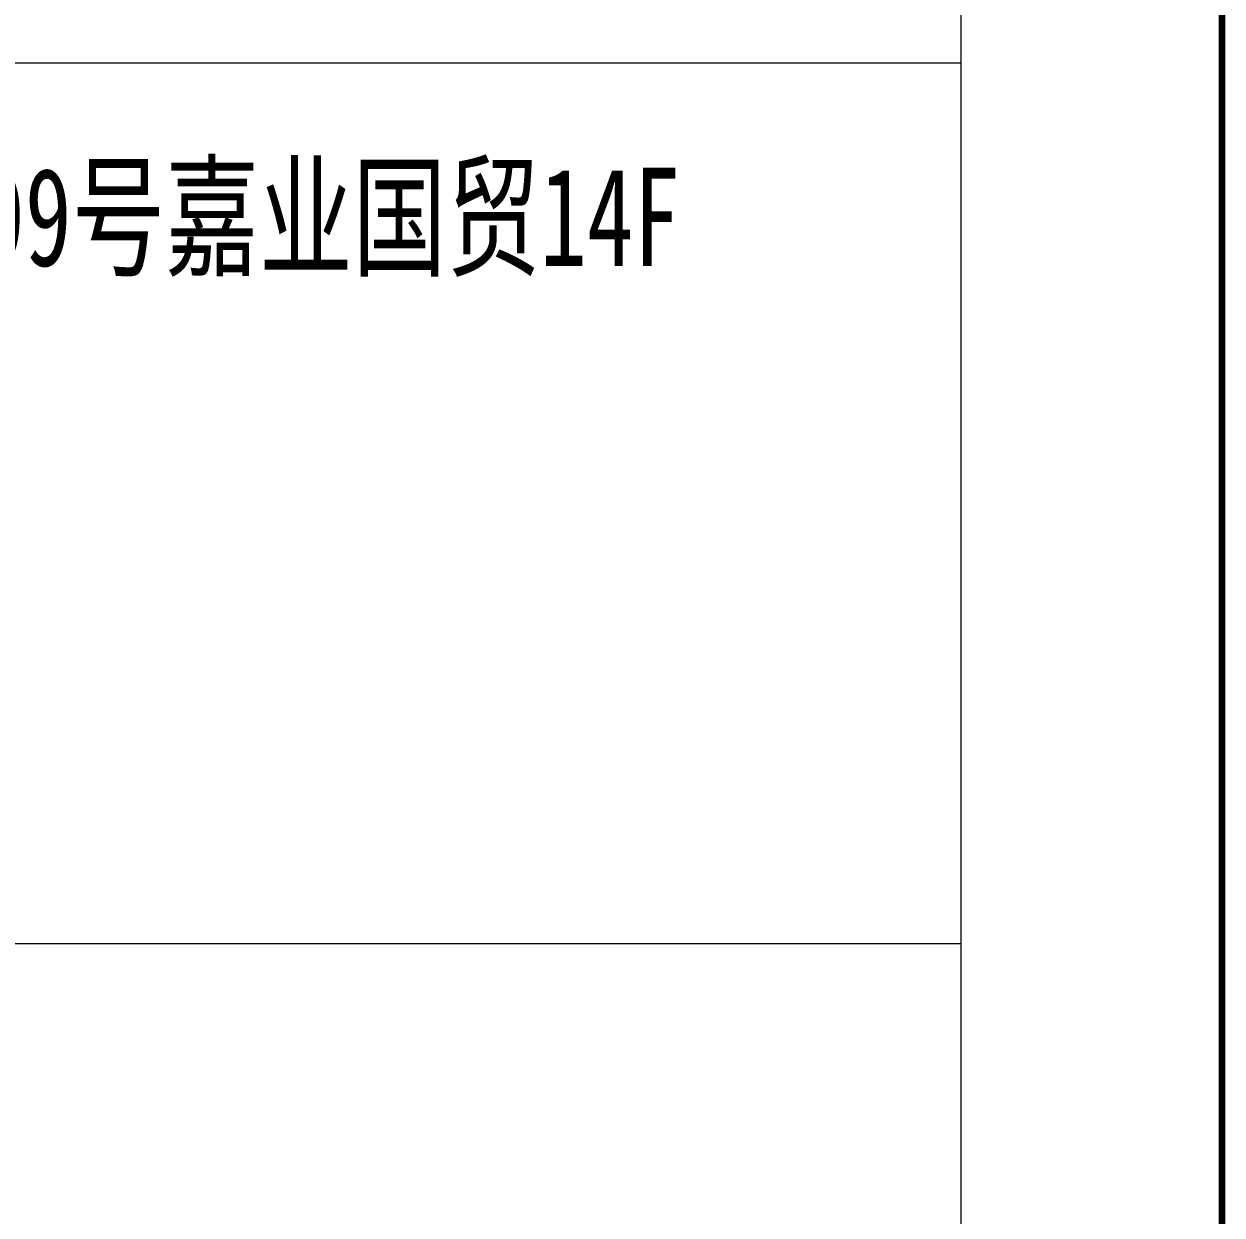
# Model space of a CAD drawing. Header units: millimetres. Extents: x 44393 to 91220, y 25301 to 41858.
# Drawn here: x 89937 to 91220, y 38066 to 39342 of the extents above; entities that cross this region are included whole.
import ezdxf

# ---------------------------------------------------------------- set-up
doc = ezdxf.new("R2010")
doc.units = ezdxf.units.MM
doc.layers.add('图框', color=165, linetype='Continuous', lineweight=0)
doc.layers.add('目录', color=50, linetype='Continuous')
doc.styles.add('黑体', font='simhei.ttf')

msp = doc.modelspace()

# ---------------------------------------------------------------- linework, layer by layer
at = {"color": 1, "lineweight": 90}
msp.add_lwpolyline([(67806.7, 25301.3), (91220.2, 25301.3), (91220.2, 41858), (67806.7, 41858)], close=True, dxfattribs=at)
at = {"layer": '图框', "color": 142}
for p, q in [((90940.9, 25580.5), (90940.9, 41578.7)), ((88725.9, 39300.5), (90940.9, 39300.5)), ((88725.9, 38356.9), (90940.9, 38356.9))]:
    msp.add_line(p, q, dxfattribs=at)

# ---------------------------------------------------------------- texts
at = {"layer": '目录', "color": 150, "style": '黑体', "width": 0.7}
msp.add_text('地址：常州市延陵西路99号嘉业国贸14F', height=105.073, dxfattribs=at).set_placement((88885, 39082.8))

doc.saveas('drawing.dxf')
